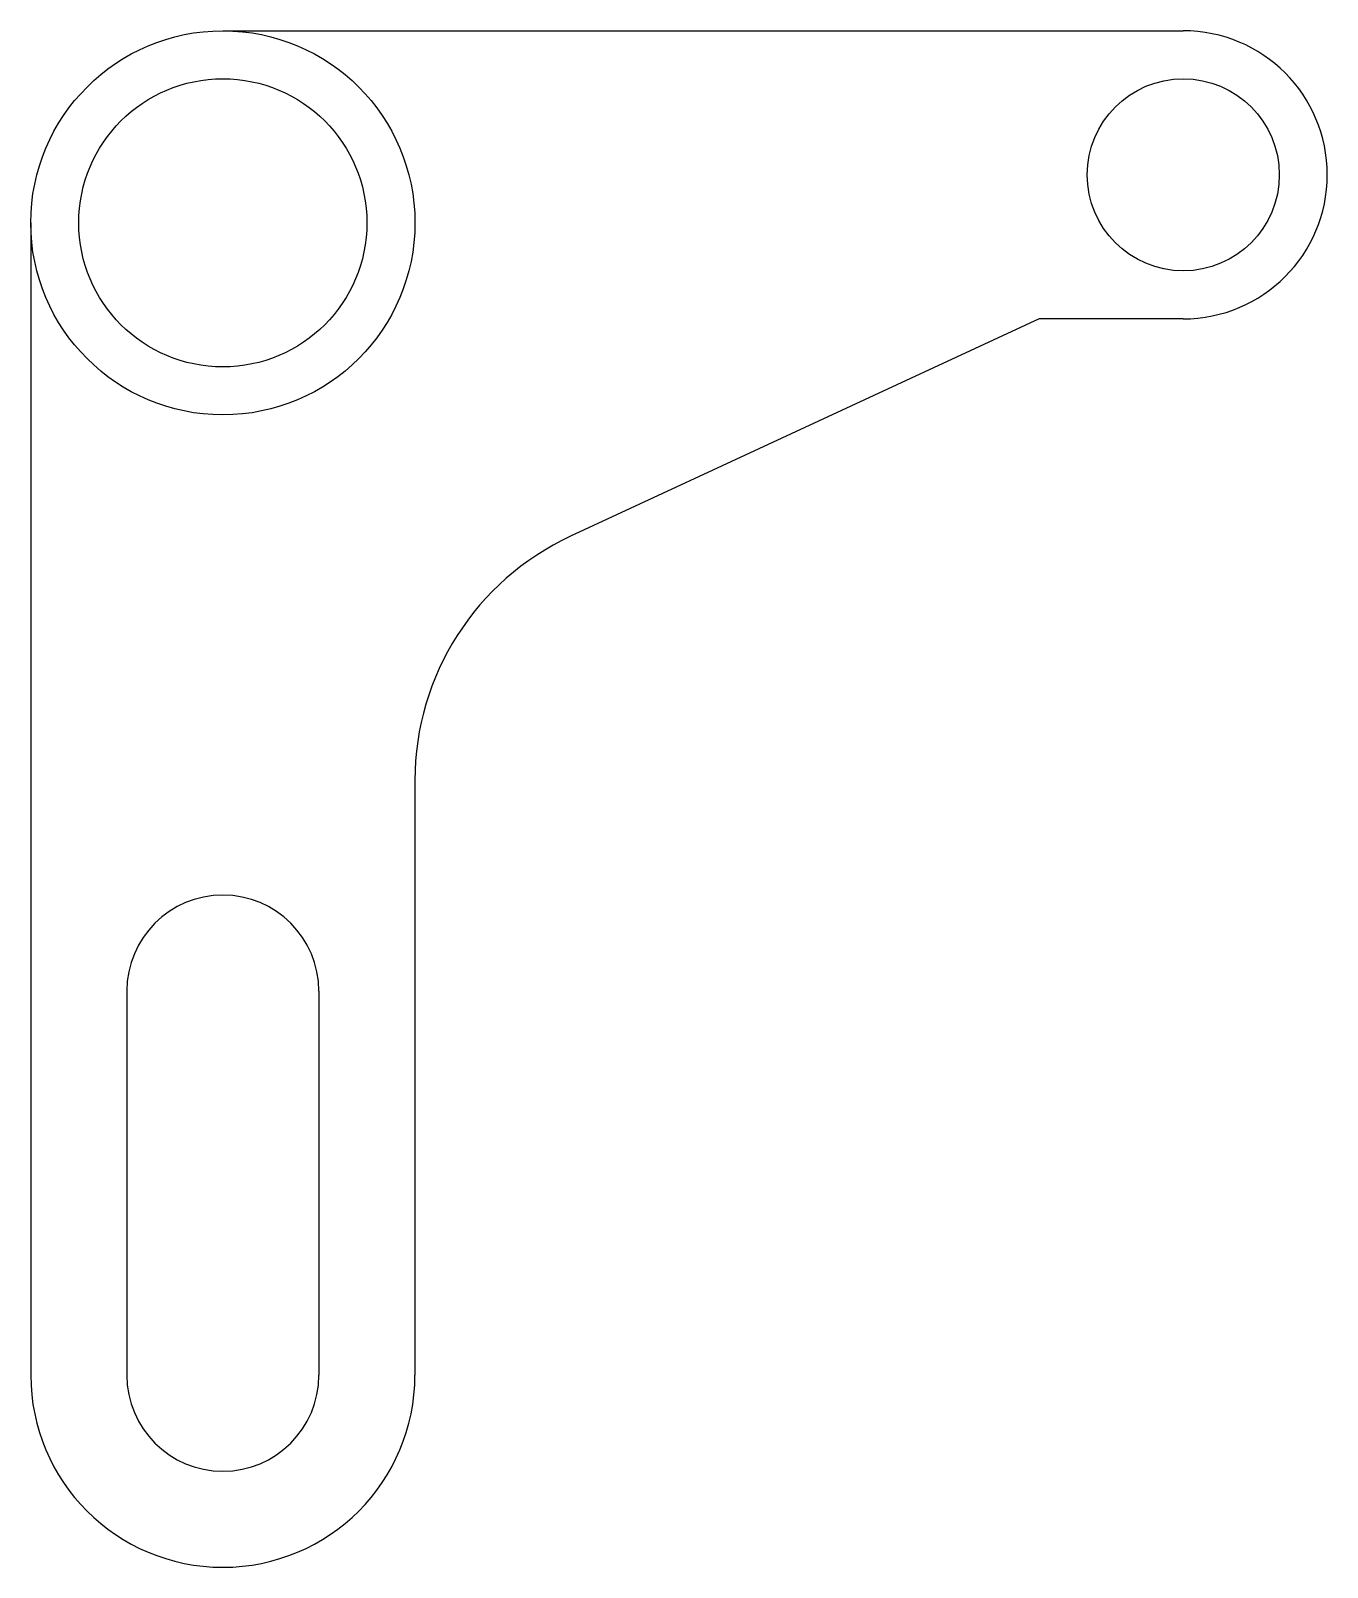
# Model space of a CAD drawing. Header units: inches. Extents: x 549 to 684, y 299 to 459.
import ezdxf

# ---------------------------------------------------------------- set-up
doc = ezdxf.new("R2010")
doc.units = ezdxf.units.IN
doc.header["$MEASUREMENT"] = 0

msp = doc.modelspace()

# ---------------------------------------------------------------- linework, layer by layer
for p, q in [((568.72, 459.43), (668.72, 459.43)), ((548.72, 439.43), (548.72, 319.43)), ((653.72, 429.43), (604.93, 406.79)), ((668.72, 429.43), (653.72, 429.43)), ((588.72, 381.39), (588.72, 319.43)), ((558.72, 359.43), (558.72, 319.43)), ((578.72, 359.43), (578.72, 319.43))]:
    msp.add_line(p, q)
for centre, radius in [((568.72, 439.43), 20), ((568.72, 439.43), 15), ((668.72, 444.43), 10)]:
    msp.add_circle(centre, radius)
for centre, radius, start, end in [((668.72, 444.43), 15, 270, 90), ((616.72, 381.39), 28, 114.9004, 180), ((568.72, 359.43), 10, 0, 180), ((568.72, 319.43), 20, 180, 0), ((568.72, 319.43), 10, 180, 0)]:
    msp.add_arc(centre, radius, start, end)

doc.saveas('drawing.dxf')
